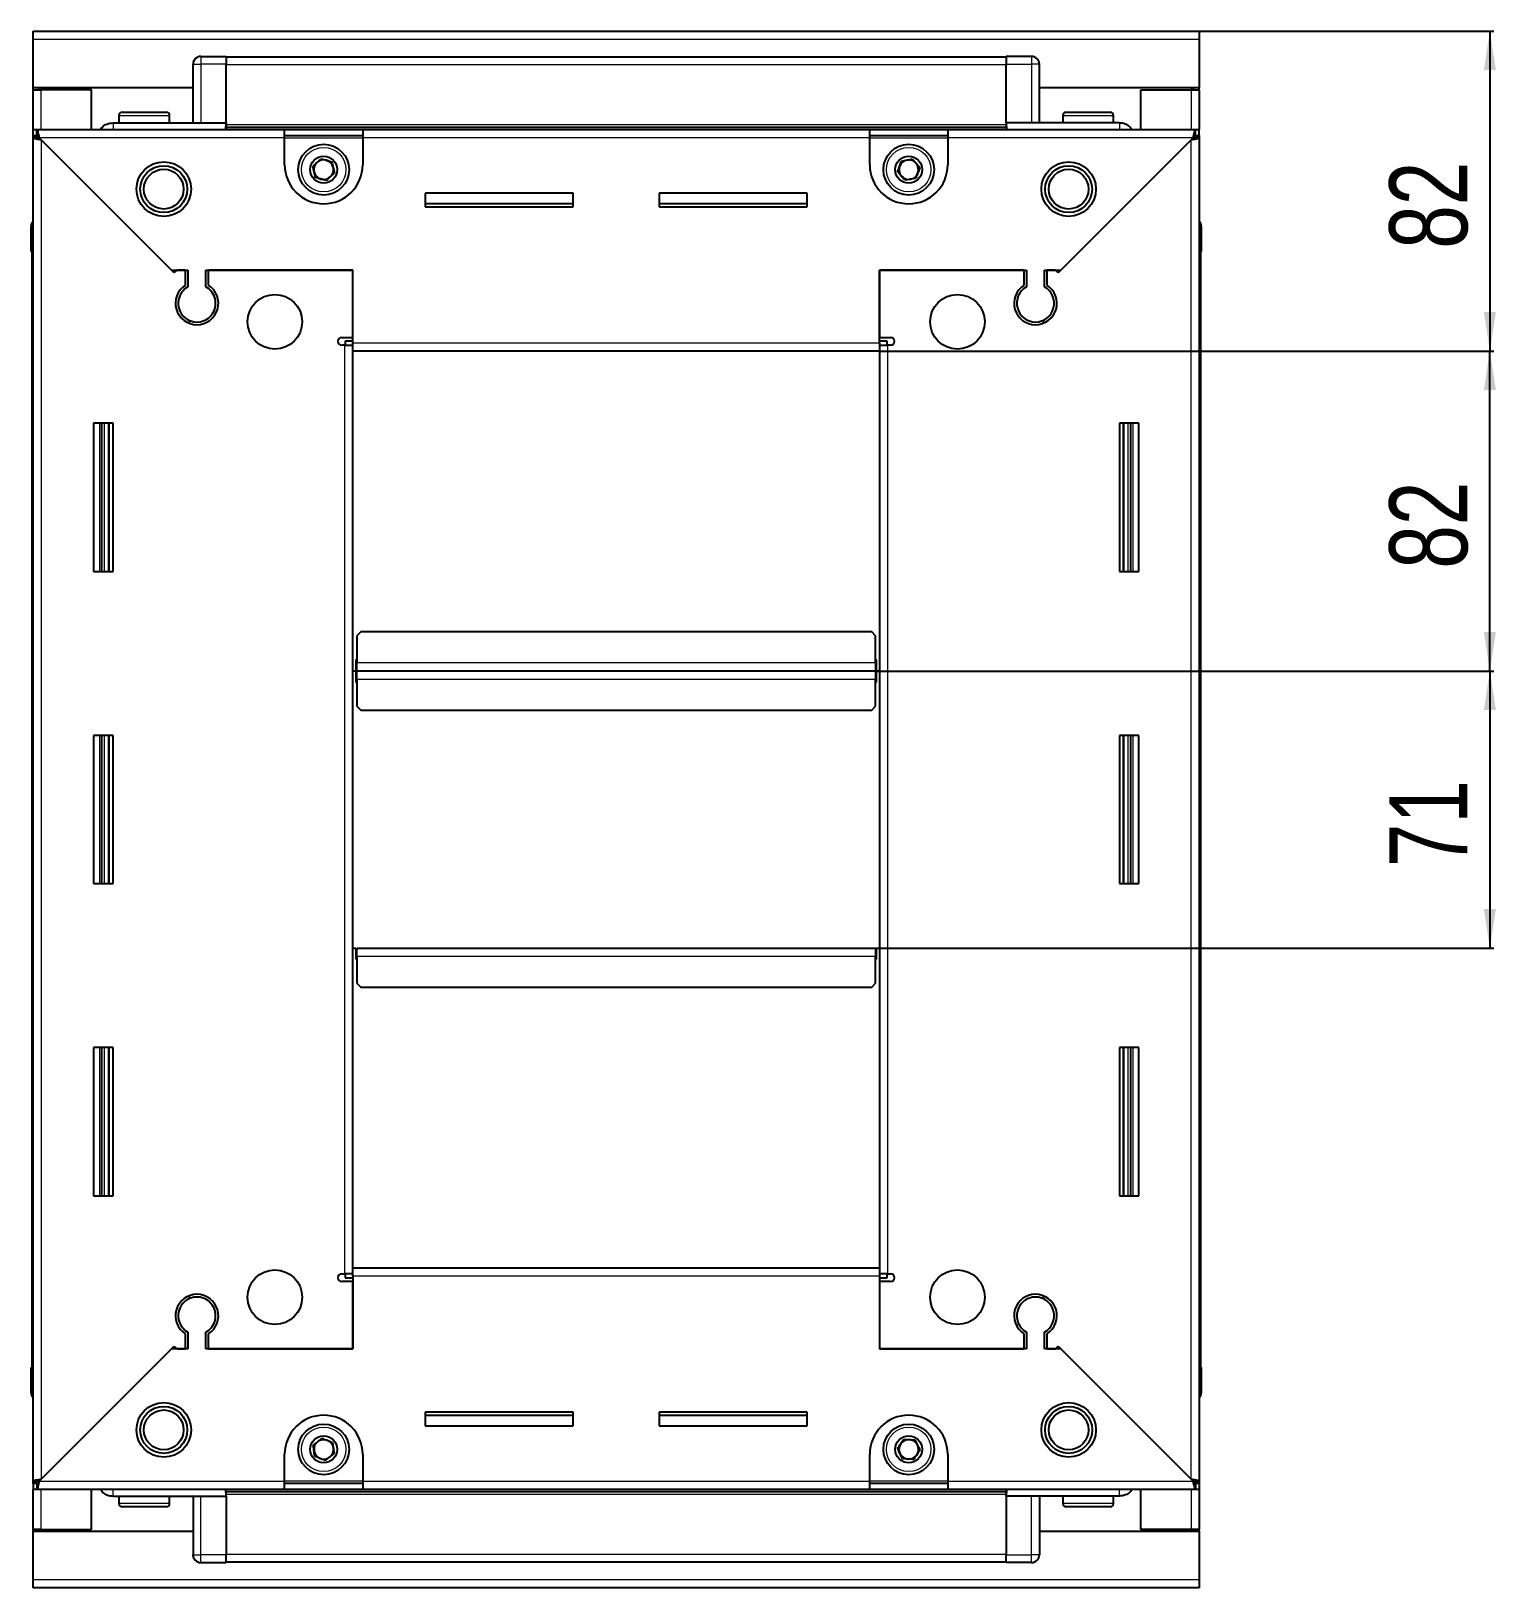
# Model space of a CAD drawing. Header units: millimetres. Extents: x 1004 to 3788, y -1320 to 1232.
# Drawn here: x 3412.8 to 3788.3, y 670.2 to 1069.2 of the extents above; entities that cross this region are included whole.
import ezdxf

# ---------------------------------------------------------------- set-up
doc = ezdxf.new("R2010")
doc.units = ezdxf.units.MM
doc.layers.add('FORMAT', color=7, linetype='Continuous')
doc.styles.add('SLDTEXTSTYLE0', font='TXT', dxfattribs={"width": 0.75})
doc.dimstyles.new('SLDDIMSTYLE0', dxfattribs={"dimtxt": 20, "dimasz": 10, "dimexe": 0, "dimexo": 0.0625, "dimgap": 5, "dimtad": 2, "dimdec": 1, "dimrnd": 1e-09, "dimzin": 12, "dimdsep": 46, "dimtxsty": 'SLDTEXTSTYLE0', "dimsah": 1, "dimcen": 0.09, "dimadec": 0, "dimazin": 3, "dimtfac": 1, "dimtofl": 0, "dimtmove": 0, "dimatfit": 3, "dimfxl": 0, "dimfrac": 2, "dimtolj": 1, "dimtzin": 12, "dimarcsym": 0})

# ---------------------------------------------------------------- blocks, each defined once
blk = doc.blocks.new('_D_5')
at = {"layer": 'FORMAT'}
for p, q in [((3712.29, 1069.18), (3787.78, 1069.18)), ((3786.78, 1069.18), (3786.78, 987.18)), ((3630.29, 987.18), (3787.78, 987.18))]:
    blk.add_line(p, q, dxfattribs=at)
for points in [[(3786.78, 1069.18), (3785.24, 1059.18), (3788.32, 1059.18)], [(3786.78, 987.18), (3788.32, 997.18), (3785.24, 997.18)]]:
    blk.add_solid(points, dxfattribs=at)
at = {"layer": 'FORMAT', "insert": (3761, 1013.41), "char_height": 20, "attachment_point": 1, "rotation": 90, "style": 'SLDTEXTSTYLE0'}
blk.add_mtext('82', dxfattribs=at)
blk = doc.blocks.new('_D_6')
at = {"layer": 'FORMAT'}
for p, q in [((3630.29, 987.18), (3787.78, 987.18)), ((3786.78, 905.18), (3786.78, 987.18)), ((3629.29, 905.18), (3787.78, 905.18))]:
    blk.add_line(p, q, dxfattribs=at)
for points in [[(3786.78, 987.18), (3785.24, 977.18), (3788.32, 977.18)], [(3786.78, 905.18), (3788.32, 915.18), (3785.24, 915.18)]]:
    blk.add_solid(points, dxfattribs=at)
at = {"layer": 'FORMAT', "insert": (3761, 931.41), "char_height": 20, "attachment_point": 1, "rotation": 90, "style": 'SLDTEXTSTYLE0'}
blk.add_mtext('82', dxfattribs=at)
blk = doc.blocks.new('_D_7')
at = {"layer": 'FORMAT'}
for p, q in [((3629.29, 905.18), (3787.78, 905.18)), ((3786.78, 905.18), (3786.78, 834.18)), ((3629.29, 834.18), (3787.78, 834.18))]:
    blk.add_line(p, q, dxfattribs=at)
for points in [[(3786.78, 905.18), (3785.24, 895.18), (3788.32, 895.18)], [(3786.78, 834.18), (3788.32, 844.18), (3785.24, 844.18)]]:
    blk.add_solid(points, dxfattribs=at)
at = {"layer": 'FORMAT', "insert": (3761, 854.91), "char_height": 20, "attachment_point": 1, "rotation": 90, "style": 'SLDTEXTSTYLE0'}
blk.add_mtext('71', dxfattribs=at)

msp = doc.modelspace()

# ---------------------------------------------------------------- linework, layer by layer
at = {"color": 7, "linetype": 'Continuous', "lineweight": 25}
for p, q in [((3413.28, 1069.18), (3712.28, 1069.18)), ((3413.28, 1067.08), (3413.28, 1069.18)), ((3413.28, 1054.68), (3413.28, 1067.08)), ((3712.28, 1069.18), (3712.28, 1067.08)), ((3712.28, 1067.08), (3712.28, 1054.68)), ((3454.95, 1062.18), (3454.95, 1062.18)), ((3456.28, 1062.68), (3462.78, 1062.68)), ((3456.28, 1062.68), (3462.78, 1062.68)), ((3462.78, 1062.68), (3462.78, 1062.68)), ((3462.78, 1062.68), (3462.78, 1062.68)), ((3462.78, 1062.68), (3462.78, 1060.68)), ((3662.78, 1062.53), (3462.78, 1062.53)), ((3662.78, 1062.68), (3662.78, 1062.68)), ((3669.28, 1062.68), (3662.78, 1062.68)), ((3669.28, 1062.68), (3662.78, 1062.68)), ((3662.78, 1062.68), (3662.78, 1060.68)), ((3454.28, 1045.68), (3454.28, 1060.68)), ((3462.78, 1045.68), (3462.78, 1060.68)), ((3662.78, 1045.68), (3662.78, 1060.68)), ((3671.28, 1060.68), (3671.28, 1060.68)), ((3671.28, 1045.68), (3671.28, 1060.68)), ((3454.28, 1054.68), (3413.28, 1054.68)), ((3413.28, 1054.18), (3413.28, 1054.68)), ((3413.28, 1043.93), (3413.28, 1054.18)), ((3413.28, 1054.18), (3415.38, 1054.18)), ((3414.78, 1054.18), (3414.78, 1054.68)), ((3428.28, 1054.18), (3415.38, 1054.18)), ((3428.28, 1043.93), (3428.28, 1054.18)), ((3712.28, 1054.68), (3671.28, 1054.68)), ((3697.28, 1054.18), (3710.18, 1054.18)), ((3697.28, 1043.93), (3697.28, 1054.18)), ((3710.18, 1054.18), (3712.28, 1054.18)), ((3710.78, 1054.18), (3710.78, 1054.68)), ((3712.28, 1054.18), (3712.28, 1054.68)), ((3712.28, 1054.18), (3712.28, 1043.93)), ((3433.78, 1045.68), (3462.78, 1045.68)), ((3435.28, 1047.58), (3435.28, 1045.68)), ((3436.08, 1048.38), (3447.48, 1048.38)), ((3448.28, 1045.68), (3448.28, 1047.58)), ((3462.7, 1043.93), (3462.78, 1045.65)), ((3462.78, 1045.68), (3462.78, 1045.18)), ((3662.78, 1045.68), (3662.78, 1045.18)), ((3691.78, 1045.68), (3662.78, 1045.68)), ((3662.78, 1045.65), (3662.85, 1043.93)), ((3677.28, 1047.58), (3677.28, 1045.68)), ((3678.08, 1048.38), (3689.48, 1048.38)), ((3690.28, 1045.68), (3690.28, 1047.58)), ((3413.28, 1042.43), (3413.28, 1043.93)), ((3413.28, 1043.93), (3414.28, 1043.93)), ((3413.28, 1041.93), (3413.28, 1042.43)), ((3413.28, 1042.43), (3414.28, 1042.43)), ((3413.28, 697.43), (3413.28, 1041.93)), ((3414.78, 1041.93), (3413.28, 1041.93)), ((3414.28, 1042.43), (3414.28, 1043.93)), ((3414.28, 1043.93), (3477.78, 1043.93)), ((3414.88, 1041.83), (3448.78, 1007.93)), ((3462.78, 1044.53), (3662.78, 1044.53)), ((3477.78, 1041.83), (3477.78, 1043.93)), ((3477.78, 1043.93), (3497.78, 1043.93)), ((3477.78, 1042.43), (3497.78, 1042.43)), ((3477.78, 1034.93), (3477.78, 1041.83)), ((3497.78, 1043.93), (3497.78, 1041.83)), ((3497.78, 1043.93), (3627.78, 1043.93)), ((3497.78, 1041.83), (3497.78, 1034.93)), ((3627.78, 1041.83), (3627.78, 1043.93)), ((3627.78, 1043.93), (3647.78, 1043.93)), ((3627.78, 1042.43), (3647.78, 1042.43)), ((3627.78, 1034.93), (3627.78, 1041.83)), ((3647.78, 1043.93), (3711.28, 1043.93)), ((3647.78, 1043.93), (3647.78, 1041.83)), ((3647.78, 1041.83), (3647.78, 1034.93)), ((3676.78, 1007.93), (3710.68, 1041.83)), ((3710.78, 1041.93), (3712.28, 1041.93)), ((3711.28, 1042.43), (3711.28, 1043.93)), ((3711.28, 1043.93), (3712.28, 1043.93)), ((3711.28, 1042.43), (3712.28, 1042.43)), ((3712.28, 1042.43), (3712.28, 1043.93)), ((3712.28, 1042.43), (3712.28, 1041.93)), ((3712.28, 1041.93), (3712.28, 697.43)), ((3449.48, 1007.23), (3415.38, 1041.33)), ((3710.18, 1041.33), (3676.08, 1007.23)), ((3551.78, 1027.68), (3513.78, 1027.68)), ((3513.78, 1027.68), (3513.78, 1024.18)), ((3551.78, 1024.18), (3551.78, 1027.68)), ((3611.78, 1027.68), (3573.78, 1027.68)), ((3573.78, 1027.68), (3573.78, 1024.18)), ((3611.78, 1024.18), (3611.78, 1027.68)), ((3551.78, 1024.93), (3513.78, 1024.93)), ((3513.78, 1024.18), (3551.78, 1024.18)), ((3611.78, 1024.93), (3573.78, 1024.93)), ((3573.78, 1024.18), (3611.78, 1024.18)), ((3412.78, 1019.18), (3412.78, 1012.68)), ((3412.78, 1012.68), (3412.78, 1019.18)), ((3712.28, 1020.51), (3712.28, 1020.51)), ((3712.78, 1019.18), (3712.78, 1012.68)), ((3712.78, 1012.68), (3712.78, 1019.18)), ((3412.78, 1012.68), (3412.78, 1012.68)), ((3413.28, 1012.68), (3412.78, 1012.68)), ((3412.93, 1012.68), (3412.93, 726.68)), ((3712.28, 1012.68), (3712.78, 1012.68)), ((3712.63, 726.68), (3712.63, 1012.68)), ((3712.78, 1012.68), (3712.78, 1012.68)), ((3712.78, 1012.68), (3712.78, 1012.68)), ((3448.78, 1007.93), (3452.98, 1007.93)), ((3450.18, 1007.93), (3449.48, 1007.23)), ((3452.28, 1007.93), (3450.18, 1007.93)), ((3452.28, 1007.93), (3452.28, 1004.04)), ((3452.98, 1007.93), (3452.98, 1003.65)), ((3457.58, 1007.93), (3495.28, 1007.93)), ((3457.58, 1003.65), (3457.58, 1007.93)), ((3458.28, 1004.04), (3458.28, 1007.93)), ((3495.28, 1007.93), (3458.28, 1007.93)), ((3495.28, 990.68), (3495.28, 1007.93)), ((3495.28, 989.28), (3495.28, 1007.93)), ((3630.28, 1007.93), (3630.28, 990.68)), ((3667.28, 1007.93), (3630.28, 1007.93)), ((3630.28, 1007.93), (3667.98, 1007.93)), ((3630.28, 989.28), (3630.28, 1007.93)), ((3667.28, 1007.93), (3667.28, 1004.04)), ((3667.98, 1007.93), (3667.98, 1003.65)), ((3672.58, 1007.93), (3676.78, 1007.93)), ((3672.58, 1003.65), (3672.58, 1007.93)), ((3675.38, 1007.93), (3673.28, 1007.93)), ((3673.28, 1004.04), (3673.28, 1007.93)), ((3676.08, 1007.23), (3675.38, 1007.93)), ((3453.28, 995.07), (3453.28, 994.31)), ((3672.28, 995.07), (3672.28, 994.31)), ((3492.43, 990.68), (3495.28, 990.68)), ((3495.28, 989.68), (3493.28, 989.68)), ((3493.28, 989.68), (3493.28, 988.68)), ((3630.28, 990.68), (3633.13, 990.68)), ((3632.28, 989.68), (3630.28, 989.68)), ((3632.28, 988.68), (3632.28, 989.68)), ((3493.18, 988.68), (3492.43, 988.68)), ((3493.18, 988.68), (3495.28, 988.68)), ((3495.28, 987.18), (3495.28, 989.28)), ((3495.28, 752.18), (3495.28, 987.18)), ((3630.28, 987.18), (3495.28, 987.18)), ((3630.28, 989.28), (3630.28, 987.18)), ((3630.28, 988.68), (3632.38, 988.68)), ((3630.28, 987.18), (3630.28, 752.18)), ((3633.13, 988.68), (3632.38, 988.68)), ((3433.78, 968.68), (3428.78, 968.68)), ((3428.78, 968.68), (3428.78, 930.68)), ((3430.93, 930.68), (3430.93, 968.68)), ((3432.72, 930.68), (3432.72, 968.68)), ((3432.75, 930.68), (3432.75, 968.68)), ((3433.78, 930.68), (3433.78, 968.68)), ((3691.78, 968.68), (3691.78, 930.68)), ((3696.78, 968.68), (3691.78, 968.68)), ((3692.8, 968.68), (3692.8, 930.68)), ((3692.83, 968.68), (3692.83, 930.68)), ((3694.63, 968.68), (3694.63, 930.68)), ((3696.78, 930.68), (3696.78, 968.68)), ((3428.78, 930.68), (3433.78, 930.68)), ((3691.78, 930.68), (3696.78, 930.68)), ((3497.28, 915.18), (3496.28, 914.18)), ((3496.28, 914.18), (3496.28, 907.28)), ((3628.28, 915.18), (3497.28, 915.18)), ((3629.28, 914.18), (3628.28, 915.18)), ((3629.28, 907.28), (3629.28, 914.18)), ((3496.28, 908.03), (3496.03, 908.03)), ((3496.03, 908.03), (3496.03, 905.18)), ((3496.28, 905.18), (3496.28, 907.28)), ((3629.53, 908.03), (3629.28, 908.03)), ((3629.28, 907.28), (3629.28, 905.18)), ((3629.53, 905.18), (3629.53, 908.03)), ((3496.03, 905.18), (3495.28, 905.18)), ((3496.03, 905.18), (3496.03, 902.33)), ((3496.03, 902.33), (3496.28, 902.33)), ((3629.28, 905.18), (3496.28, 905.18)), ((3496.28, 903.08), (3496.28, 905.18)), ((3496.28, 903.08), (3496.28, 896.18)), ((3629.28, 905.18), (3629.28, 903.08)), ((3629.28, 896.18), (3629.28, 903.08)), ((3629.28, 902.33), (3629.53, 902.33)), ((3630.28, 905.18), (3629.53, 905.18)), ((3629.53, 902.33), (3629.53, 905.18)), ((3496.28, 896.18), (3497.28, 895.18)), ((3497.28, 895.18), (3628.28, 895.18)), ((3628.28, 895.18), (3629.28, 896.18)), ((3433.78, 888.68), (3428.78, 888.68)), ((3428.78, 888.68), (3428.78, 850.68)), ((3430.93, 850.68), (3430.93, 888.68)), ((3432.72, 850.68), (3432.72, 888.68)), ((3432.75, 850.68), (3432.75, 888.68)), ((3433.78, 850.68), (3433.78, 888.68)), ((3691.78, 888.68), (3691.78, 850.68)), ((3696.78, 888.68), (3691.78, 888.68)), ((3692.8, 888.68), (3692.8, 850.68)), ((3692.83, 888.68), (3692.83, 850.68)), ((3694.63, 888.68), (3694.63, 850.68)), ((3696.78, 850.68), (3696.78, 888.68)), ((3428.78, 850.68), (3433.78, 850.68)), ((3691.78, 850.68), (3696.78, 850.68)), ((3495.28, 834.18), (3496.03, 834.18)), ((3496.03, 834.18), (3496.03, 831.33)), ((3496.28, 834.18), (3629.28, 834.18)), ((3496.28, 832.08), (3496.28, 834.18)), ((3629.28, 834.18), (3629.28, 832.08)), ((3629.53, 831.33), (3629.53, 834.18)), ((3629.53, 834.18), (3630.28, 834.18)), ((3496.03, 831.33), (3496.28, 831.33)), ((3496.28, 832.08), (3496.28, 825.18)), ((3629.28, 825.18), (3629.28, 832.08)), ((3629.28, 831.33), (3629.53, 831.33)), ((3496.28, 825.18), (3497.28, 824.18)), ((3497.28, 824.18), (3628.28, 824.18)), ((3628.28, 824.18), (3629.28, 825.18)), ((3433.78, 808.68), (3428.78, 808.68)), ((3428.78, 808.68), (3428.78, 770.68)), ((3430.93, 770.68), (3430.93, 808.68)), ((3432.72, 770.68), (3432.72, 808.68)), ((3432.75, 770.68), (3432.75, 808.68)), ((3433.78, 770.68), (3433.78, 808.68)), ((3691.78, 808.68), (3691.78, 770.68)), ((3696.78, 808.68), (3691.78, 808.68)), ((3692.8, 808.68), (3692.8, 770.68)), ((3692.83, 808.68), (3692.83, 770.68)), ((3694.63, 808.68), (3694.63, 770.68)), ((3696.78, 770.68), (3696.78, 808.68)), ((3428.78, 770.68), (3433.78, 770.68)), ((3691.78, 770.68), (3696.78, 770.68)), ((3492.43, 750.68), (3493.18, 750.68)), ((3495.28, 750.68), (3493.18, 750.68)), ((3493.28, 750.68), (3493.28, 749.68)), ((3495.28, 752.18), (3630.28, 752.18)), ((3495.28, 750.08), (3495.28, 752.18)), ((3630.28, 752.18), (3630.28, 750.08)), ((3632.38, 750.68), (3630.28, 750.68)), ((3632.28, 749.68), (3632.28, 750.68)), ((3632.38, 750.68), (3633.13, 750.68)), ((3495.28, 748.68), (3492.43, 748.68)), ((3493.28, 749.68), (3495.28, 749.68)), ((3495.28, 750.08), (3495.28, 731.43)), ((3495.28, 731.43), (3495.28, 748.68)), ((3630.28, 750.08), (3630.28, 731.43)), ((3630.28, 749.68), (3632.28, 749.68)), ((3630.28, 748.68), (3630.28, 731.43)), ((3633.13, 748.68), (3630.28, 748.68)), ((3453.28, 745.06), (3453.28, 744.3)), ((3672.28, 745.06), (3672.28, 744.3)), ((3452.28, 735.32), (3452.28, 731.43)), ((3452.98, 735.72), (3452.98, 731.43)), ((3457.58, 731.43), (3457.58, 735.72)), ((3458.28, 731.43), (3458.28, 735.32)), ((3667.28, 735.32), (3667.28, 731.43)), ((3667.98, 735.72), (3667.98, 731.43)), ((3672.58, 731.43), (3672.58, 735.72)), ((3673.28, 731.43), (3673.28, 735.32)), ((3448.78, 731.43), (3414.88, 697.53)), ((3415.38, 698.03), (3449.48, 732.13)), ((3452.98, 731.43), (3448.78, 731.43)), ((3449.48, 732.13), (3450.18, 731.43)), ((3450.18, 731.43), (3452.28, 731.43)), ((3495.28, 731.43), (3457.58, 731.43)), ((3458.28, 731.43), (3495.28, 731.43)), ((3630.28, 731.43), (3667.28, 731.43)), ((3667.98, 731.43), (3630.28, 731.43)), ((3676.78, 731.43), (3672.58, 731.43)), ((3673.28, 731.43), (3675.38, 731.43)), ((3675.38, 731.43), (3676.08, 732.13)), ((3676.08, 732.13), (3710.18, 698.03)), ((3710.68, 697.53), (3676.78, 731.43)), ((3412.78, 720.18), (3412.78, 726.68)), ((3412.78, 726.68), (3412.78, 726.68)), ((3412.78, 726.68), (3412.78, 726.68)), ((3412.78, 726.68), (3412.78, 720.18)), ((3413.28, 726.68), (3412.78, 726.68)), ((3712.28, 726.68), (3712.78, 726.68)), ((3712.78, 726.68), (3712.78, 726.68)), ((3712.78, 720.18), (3712.78, 726.68)), ((3712.78, 726.68), (3712.78, 720.18)), ((3413.28, 718.86), (3413.28, 718.86)), ((3551.78, 715.18), (3513.78, 715.18)), ((3513.78, 715.18), (3513.78, 711.68)), ((3513.78, 714.43), (3551.78, 714.43)), ((3551.78, 711.68), (3551.78, 715.18)), ((3611.78, 715.18), (3573.78, 715.18)), ((3573.78, 715.18), (3573.78, 711.68)), ((3573.78, 714.43), (3611.78, 714.43)), ((3611.78, 711.68), (3611.78, 715.18)), ((3513.78, 711.68), (3551.78, 711.68)), ((3573.78, 711.68), (3611.78, 711.68)), ((3477.78, 697.53), (3477.78, 704.43)), ((3497.78, 704.43), (3497.78, 697.53)), ((3627.78, 697.53), (3627.78, 704.43)), ((3647.78, 704.43), (3647.78, 697.53)), ((3413.28, 696.93), (3413.28, 697.43)), ((3414.78, 697.43), (3413.28, 697.43)), ((3413.28, 696.93), (3413.28, 695.43)), ((3414.28, 696.93), (3413.28, 696.93)), ((3413.28, 685.18), (3413.28, 695.43)), ((3414.28, 695.43), (3413.28, 695.43)), ((3414.28, 696.93), (3414.28, 695.43)), ((3477.78, 695.43), (3414.28, 695.43)), ((3428.28, 685.18), (3428.28, 695.43)), ((3462.78, 693.72), (3462.7, 695.43)), ((3662.78, 694.83), (3462.78, 694.83)), ((3477.78, 695.43), (3477.78, 697.53)), ((3497.78, 696.93), (3477.78, 696.93)), ((3497.78, 695.43), (3477.78, 695.43)), ((3497.78, 697.53), (3497.78, 695.43)), ((3627.78, 695.43), (3497.78, 695.43)), ((3627.78, 695.43), (3627.78, 697.53)), ((3647.78, 696.93), (3627.78, 696.93)), ((3647.78, 695.43), (3627.78, 695.43)), ((3647.78, 697.53), (3647.78, 695.43)), ((3711.28, 695.43), (3647.78, 695.43)), ((3662.85, 695.43), (3662.78, 693.72)), ((3697.28, 685.18), (3697.28, 695.43)), ((3710.78, 697.43), (3712.28, 697.43)), ((3711.28, 696.93), (3711.28, 695.43)), ((3712.28, 696.93), (3711.28, 696.93)), ((3712.28, 695.43), (3711.28, 695.43)), ((3712.28, 697.43), (3712.28, 696.93)), ((3712.28, 696.93), (3712.28, 695.43)), ((3712.28, 695.43), (3712.28, 685.18)), ((3433.78, 693.68), (3462.78, 693.68)), ((3435.28, 693.68), (3435.28, 691.78)), ((3439.85, 690.98), (3436.08, 690.98)), ((3447.48, 690.98), (3439.85, 690.98)), ((3448.28, 691.78), (3448.28, 693.68)), ((3454.28, 693.68), (3454.28, 678.68)), ((3462.78, 693.68), (3462.78, 694.18)), ((3462.78, 693.68), (3462.78, 678.68)), ((3662.78, 693.68), (3662.78, 694.18)), ((3691.78, 693.68), (3662.78, 693.68)), ((3662.78, 693.68), (3662.78, 678.68)), ((3671.28, 693.68), (3671.28, 678.68)), ((3677.28, 693.68), (3677.28, 691.78)), ((3685.07, 690.98), (3678.08, 690.98)), ((3689.48, 690.98), (3685.07, 690.98)), ((3690.28, 691.78), (3690.28, 693.68)), ((3415.38, 685.18), (3413.28, 685.18)), ((3413.28, 684.68), (3413.28, 685.18)), ((3413.28, 684.68), (3454.28, 684.68)), ((3413.28, 672.28), (3413.28, 684.68)), ((3414.78, 684.68), (3414.78, 685.18)), ((3415.38, 685.18), (3428.28, 685.18)), ((3671.28, 684.68), (3712.28, 684.68)), ((3710.18, 685.18), (3697.28, 685.18)), ((3712.28, 685.18), (3710.18, 685.18)), ((3710.78, 684.68), (3710.78, 685.18)), ((3712.28, 684.68), (3712.28, 685.18)), ((3712.28, 684.68), (3712.28, 672.28)), ((3454.28, 678.68), (3454.28, 678.68)), ((3462.78, 676.68), (3462.78, 678.68)), ((3662.78, 676.68), (3662.78, 678.68)), ((3456.28, 676.68), (3462.78, 676.68)), ((3456.28, 676.68), (3462.78, 676.68)), ((3462.78, 676.83), (3662.78, 676.83)), ((3462.78, 676.68), (3462.78, 676.68)), ((3662.78, 676.68), (3662.78, 676.68)), ((3669.28, 676.68), (3662.78, 676.68)), ((3662.78, 676.68), (3662.78, 676.68)), ((3669.28, 676.68), (3662.78, 676.68)), ((3670.6, 677.18), (3670.6, 677.18)), ((3413.28, 670.18), (3413.28, 672.28)), ((3712.28, 672.28), (3712.28, 670.18)), ((3712.28, 670.18), (3413.28, 670.18))]:
    msp.add_line(p, q, dxfattribs=at)
at = {"color": 8, "linetype": 'Continuous', "lineweight": 18}
for p, q in [((3712.28, 1067.08), (3413.28, 1067.08)), ((3456.28, 1062.68), (3456.28, 1060.68)), ((3669.28, 1062.68), (3669.28, 1060.68)), ((3454.28, 1060.68), (3456.28, 1060.68)), ((3456.28, 1060.68), (3456.28, 1045.68)), ((3462.78, 1060.68), (3456.28, 1060.68)), ((3662.78, 1060.53), (3462.78, 1060.53)), ((3662.78, 1060.68), (3669.28, 1060.68)), ((3671.28, 1060.68), (3669.28, 1060.68)), ((3669.28, 1060.68), (3669.28, 1045.68)), ((3415.38, 1054.18), (3415.38, 1054.68)), ((3415.38, 1043.93), (3415.38, 1054.18)), ((3710.18, 1054.68), (3710.18, 1054.18)), ((3710.18, 1054.18), (3710.18, 1043.93)), ((3435.28, 1047.58), (3448.28, 1047.58)), ((3677.28, 1047.58), (3690.28, 1047.58)), ((3477.78, 1041.83), (3414.88, 1041.83)), ((3662.78, 1045.18), (3462.78, 1045.18)), ((3662.78, 1043.95), (3462.78, 1043.95)), ((3477.78, 1041.83), (3497.78, 1041.83)), ((3627.78, 1041.83), (3497.78, 1041.83)), ((3627.78, 1041.83), (3647.78, 1041.83)), ((3710.68, 1041.83), (3647.78, 1041.83)), ((3415.38, 1041.33), (3415.38, 698.03)), ((3710.18, 698.03), (3710.18, 1041.33)), ((3413.28, 1019.18), (3412.78, 1019.18)), ((3712.28, 1019.18), (3712.78, 1019.18)), ((3493.18, 750.68), (3493.18, 988.68)), ((3495.28, 989.28), (3630.28, 989.28)), ((3632.38, 988.68), (3632.38, 750.68)), ((3430.28, 968.68), (3430.28, 930.68)), ((3431.51, 968.68), (3431.51, 930.68)), ((3694.04, 930.68), (3694.04, 968.68)), ((3695.28, 930.68), (3695.28, 968.68)), ((3629.28, 907.28), (3496.28, 907.28)), ((3496.28, 903.08), (3629.28, 903.08)), ((3430.28, 888.68), (3430.28, 850.68)), ((3431.51, 888.68), (3431.51, 850.68)), ((3694.04, 850.68), (3694.04, 888.68)), ((3695.28, 850.68), (3695.28, 888.68)), ((3496.28, 832.08), (3629.28, 832.08)), ((3430.28, 808.68), (3430.28, 770.68)), ((3431.51, 808.68), (3431.51, 770.68)), ((3694.04, 770.68), (3694.04, 808.68)), ((3695.28, 770.68), (3695.28, 808.68)), ((3630.28, 750.08), (3495.28, 750.08)), ((3413.28, 720.18), (3412.78, 720.18)), ((3712.28, 720.18), (3712.78, 720.18)), ((3414.88, 697.53), (3477.78, 697.53)), ((3415.38, 685.18), (3415.38, 695.43)), ((3462.78, 695.42), (3662.78, 695.42)), ((3497.78, 697.53), (3477.78, 697.53)), ((3497.78, 697.53), (3627.78, 697.53)), ((3647.78, 697.53), (3627.78, 697.53)), ((3647.78, 697.53), (3710.68, 697.53)), ((3710.18, 695.43), (3710.18, 685.18)), ((3439.58, 691.78), (3435.28, 691.78)), ((3448.28, 691.78), (3439.58, 691.78)), ((3456.28, 678.68), (3456.28, 693.68)), ((3462.78, 694.18), (3662.78, 694.18)), ((3669.28, 678.68), (3669.28, 693.68)), ((3685.25, 691.78), (3677.28, 691.78)), ((3690.28, 691.78), (3685.25, 691.78)), ((3415.38, 684.68), (3415.38, 685.18)), ((3710.18, 685.18), (3710.18, 684.68)), ((3454.28, 678.68), (3456.28, 678.68)), ((3456.28, 676.68), (3456.28, 678.68)), ((3462.78, 678.68), (3456.28, 678.68)), ((3462.78, 678.83), (3662.78, 678.83)), ((3662.78, 678.68), (3669.28, 678.68)), ((3671.28, 678.68), (3669.28, 678.68)), ((3669.28, 676.68), (3669.28, 678.68)), ((3712.28, 672.28), (3413.28, 672.28))]:
    msp.add_line(p, q, dxfattribs=at)
at = {"color": 7, "linetype": 'Continuous', "lineweight": 25, "flags": 128}
msp.add_lwpolyline([(3454.42, 677.93), (3454.31, 678.29), (3454.28, 678.68)], dxfattribs=at)
at = {"color": 7, "linetype": 'Continuous', "lineweight": 25}
for centre, radius in [((3487.78, 1033.68), 6.5), ((3637.78, 1033.68), 6.5), ((3446.78, 1028.68), 7), ((3446.78, 1028.68), 6.02), ((3446.78, 1028.68), 5.1), ((3487.78, 1033.68), 3.46), ((3637.78, 1033.68), 3.46), ((3678.78, 1028.68), 7), ((3678.78, 1028.68), 6.02), ((3678.78, 1028.68), 5.1), ((3475.28, 994.68), 7), ((3650.28, 994.68), 7), ((3475.28, 744.68), 7), ((3650.28, 744.68), 7), ((3446.78, 710.68), 7), ((3446.78, 710.68), 6.03), ((3446.78, 710.68), 5.1), ((3678.78, 710.68), 7), ((3678.78, 710.68), 6.03), ((3678.78, 710.68), 5.1), ((3487.78, 705.68), 6.5), ((3637.78, 705.68), 6.5), ((3487.78, 705.68), 3.46), ((3637.78, 705.68), 3.46)]:
    msp.add_circle(centre, radius, dxfattribs=at)
at = {"color": 8, "linetype": 'Continuous', "lineweight": 18}
for centre in [(3487.78, 1033.68), (3637.78, 1033.68), (3487.78, 705.68), (3637.78, 705.68)]:
    msp.add_circle(centre, 5.7, dxfattribs=at)
at = {"color": 7, "linetype": 'Continuous', "lineweight": 25}
for centre, radius, start, end in [((3456.28, 1060.68), 2, 90, 180), ((3456.28, 1060.68), 2, 131.4096, 180), ((3456.28, 1060.68), 2, 123.942, 131.4096), ((3456.28, 1060.68), 2, 90, 108.58), ((3669.28, 1060.68), 2, 0, 90), ((3669.28, 1060.68), 2, 0, 90), ((3436.08, 1047.58), 0.8, 90, 180), ((3447.48, 1047.58), 0.8, 0, 90), ((3454.08, 1045.88), 0.2, 270, 0), ((3671.48, 1045.88), 0.2, 180, 270), ((3678.08, 1047.58), 0.8, 90, 180), ((3689.48, 1047.58), 0.8, 0, 90), ((3487.78, 1034.93), 10, 180, 270), ((3487.78, 1033.68), 2.5, 134.0156, 194.0156), ((3487.78, 1033.68), 2.5, 74.0156, 134.0156), ((3487.78, 1034.93), 10, 270, 0), ((3487.78, 1033.68), 2.5, 14.0156, 74.0156), ((3487.78, 1033.68), 2.5, 314.0156, 14.0156), ((3637.78, 1034.93), 10, 180, 270), ((3637.78, 1033.68), 2.5, 160.1116, 220.1116), ((3637.78, 1033.68), 2.5, 100.1116, 160.1116), ((3637.78, 1033.68), 2.5, 40.1116, 100.1116), ((3637.78, 1034.93), 10, 270, 0), ((3637.78, 1033.68), 2.5, 340.1116, 40.1116), ((3487.78, 1033.68), 2.5, 194.0156, 254.0156), ((3487.78, 1033.68), 2.5, 254.0156, 314.0156), ((3637.78, 1033.68), 2.5, 220.1116, 280.1116), ((3637.78, 1033.68), 2.5, 280.1116, 340.1116), ((3414.78, 1019.18), 2, 138.5904, 180), ((3710.78, 1019.18), 2, 0, 41.3942), ((3455.28, 999.43), 5.5, 123.0557, 56.9443), ((3455.28, 999.43), 4.8, 118.631, 61.369), ((3670.28, 999.43), 5.5, 123.0557, 56.9443), ((3670.28, 999.43), 4.8, 118.631, 61.369), ((3492.43, 989.68), 1, 90, 270), ((3633.13, 989.68), 1, 270, 90), ((3492.43, 749.68), 1, 90, 270), ((3633.13, 749.68), 1, 270, 90), ((3455.28, 739.93), 5.5, 303.0557, 236.9443), ((3455.28, 739.93), 4.8, 298.631, 241.369), ((3670.28, 739.93), 5.5, 303.0557, 236.9443), ((3670.28, 739.93), 4.8, 298.631, 241.369), ((3414.78, 720.18), 2, 180, 199.5667), ((3414.78, 720.18), 2, 180, 221.3942), ((3414.78, 720.18), 2, 213.7845, 221.4096), ((3710.78, 720.18), 2, 318.5904, 0), ((3487.78, 704.43), 10, 90, 180), ((3487.78, 704.43), 10, 0, 90), ((3637.78, 704.43), 10, 90, 180), ((3637.78, 704.43), 10, 0, 90), ((3487.78, 705.68), 2.5, 127.474, 187.474), ((3487.78, 705.68), 2.5, 67.474, 127.474), ((3487.78, 705.68), 2.5, 7.474, 67.474), ((3637.78, 705.68), 2.5, 147.0424, 207.0424), ((3637.78, 705.68), 2.5, 87.0424, 147.0424), ((3637.78, 705.68), 2.5, 27.0424, 87.0424), ((3637.78, 705.68), 2.5, 327.0424, 27.0424), ((3487.78, 705.68), 2.5, 187.474, 247.474), ((3487.78, 705.68), 2.5, 247.474, 307.474), ((3487.78, 705.68), 2.5, 307.474, 7.474), ((3637.78, 705.68), 2.5, 207.0424, 267.0424), ((3637.78, 705.68), 2.5, 267.0424, 327.0424), ((3436.08, 691.78), 0.8, 180, 270), ((3447.48, 691.78), 0.8, 270, 360), ((3454.08, 693.48), 0.2, 0, 90), ((3671.48, 693.48), 0.2, 90, 180), ((3678.08, 691.78), 0.8, 180, 270), ((3689.48, 691.78), 0.8, 270, 360), ((3456.28, 678.68), 2, 180, 270), ((3669.28, 678.68), 2, 270, 0)]:
    msp.add_arc(centre, radius, start, end, dxfattribs=at)
for points, knots in [([(3430.56, 1043.93), (3430.68, 1044.13), (3431.07, 1044.78), (3432.22, 1045.49), (3433.26, 1045.62), (3433.78, 1045.68)], [0, 0, 0, 0, 0.18225, 0.591125, 1, 1, 1, 1]), ([(3462.78, 1045.68), (3462.78, 1045.65), (3462.78, 1045.57), (3462.78, 1044.95), (3462.78, 1044.39), (3462.78, 1044.02), (3462.78, 1044.01)], [0, 0, 0, 0, 0.330266, 0.660532, 0.990799, 1, 1, 1, 1]), ([(3662.78, 1045.68), (3662.78, 1045.65), (3662.78, 1045.57), (3662.78, 1044.95), (3662.78, 1044.39), (3662.78, 1044.02), (3662.78, 1044.01)], [0, 0, 0, 0, 0.3302662, 0.6605324, 0.9907986, 1, 1, 1, 1]), ([(3694.99, 1043.93), (3694.87, 1044.13), (3694.48, 1044.78), (3693.33, 1045.49), (3692.29, 1045.62), (3691.78, 1045.68)], [0, 0, 0, 0, 0.18225, 0.591125, 1, 1, 1, 1]), ([(3413.28, 1041.93), (3413.3, 1041.89), (3413.36, 1041.8), (3413.75, 1041.66), (3414.31, 1041.53), (3414.89, 1041.42), (3415.25, 1041.36), (3415.38, 1041.33)], [0, 0, 0, 0, 0.2302553, 0.4485219, 0.6667858, 0.8850496, 1, 1, 1, 1]), ([(3414.88, 1041.83), (3414.83, 1042.09), (3414.74, 1042.58), (3414.61, 1043.22), (3414.48, 1043.69), (3414.37, 1043.91), (3414.3, 1043.93), (3414.28, 1043.93)], [0, 0, 0, 0, 0.230255, 0.448522, 0.666786, 0.88505, 1, 1, 1, 1]), ([(3710.18, 1041.33), (3710.43, 1041.38), (3710.92, 1041.47), (3711.56, 1041.6), (3712.03, 1041.73), (3712.25, 1041.84), (3712.27, 1041.91), (3712.28, 1041.93)], [0, 0, 0, 0, 0.230255, 0.448522, 0.666786, 0.88505, 1, 1, 1, 1]), ([(3711.28, 1043.93), (3711.23, 1043.91), (3711.14, 1043.85), (3711.01, 1043.46), (3710.88, 1042.9), (3710.77, 1042.32), (3710.7, 1041.96), (3710.68, 1041.83)], [0, 0, 0, 0, 0.230255, 0.448522, 0.666786, 0.88505, 1, 1, 1, 1]), ([(3485, 1034.48), (3485.37, 1034.84), (3486.07, 1035.51), (3486.76, 1036.17), (3487.08, 1036.48)], [0, 0, 0, 0, 0.534686, 1, 1, 1, 1]), ([(3485.7, 1031.68), (3485.62, 1032.01), (3485.42, 1032.81), (3485.18, 1033.78), (3485.03, 1034.36), (3485, 1034.48)], [0, 0, 0, 0, 0.3629006, 0.8668753, 1, 1, 1, 1]), ([(3487.08, 1036.48), (3487.57, 1036.34), (3488.5, 1036.08), (3489.42, 1035.81), (3489.85, 1035.69)], [0, 0, 0, 0, 0.534686, 1, 1, 1, 1]), ([(3489.85, 1035.69), (3489.88, 1035.57), (3490.03, 1034.99), (3490.27, 1034.02), (3490.47, 1033.22), (3490.55, 1032.89)], [0, 0, 0, 0, 0.133125, 0.637099, 1, 1, 1, 1]), ([(3634.93, 1033.18), (3634.98, 1033.29), (3635.18, 1033.86), (3635.52, 1034.79), (3635.8, 1035.57), (3635.92, 1035.89)], [0, 0, 0, 0, 0.133125, 0.637099, 1, 1, 1, 1]), ([(3635.92, 1035.89), (3636.42, 1035.98), (3637.37, 1036.15), (3638.32, 1036.32), (3638.76, 1036.4)], [0, 0, 0, 0, 0.534686, 1, 1, 1, 1]), ([(3638.76, 1036.4), (3639.09, 1036), (3639.71, 1035.27), (3640.33, 1034.53), (3640.62, 1034.19)], [0, 0, 0, 0, 0.534686, 1, 1, 1, 1]), ([(3640.62, 1034.19), (3640.5, 1033.87), (3640.22, 1033.09), (3639.88, 1032.16), (3639.68, 1031.59), (3639.64, 1031.48)], [0, 0, 0, 0, 0.362901, 0.866875, 1, 1, 1, 1]), ([(3488.48, 1030.88), (3487.98, 1031.02), (3487.05, 1031.29), (3486.13, 1031.55), (3485.7, 1031.68)], [0, 0, 0, 0, 0.534686, 1, 1, 1, 1]), ([(3490.55, 1032.89), (3490.18, 1032.53), (3489.49, 1031.86), (3488.8, 1031.19), (3488.48, 1030.88)], [0, 0, 0, 0, 0.534686, 1, 1, 1, 1]), ([(3636.79, 1030.97), (3636.46, 1031.36), (3635.84, 1032.1), (3635.22, 1032.83), (3634.93, 1033.18)], [0, 0, 0, 0, 0.534686, 1, 1, 1, 1]), ([(3639.64, 1031.48), (3639.13, 1031.38), (3638.18, 1031.22), (3637.23, 1031.05), (3636.79, 1030.97)], [0, 0, 0, 0, 0.534686, 1, 1, 1, 1]), ([(3485.11, 706.79), (3485.21, 706.86), (3485.68, 707.23), (3486.47, 707.83), (3487.13, 708.34), (3487.4, 708.55)], [0, 0, 0, 0, 0.133125, 0.637099, 1, 1, 1, 1]), ([(3485.49, 703.93), (3485.42, 704.44), (3485.29, 705.39), (3485.17, 706.35), (3485.11, 706.79)], [0, 0, 0, 0, 0.534686, 1, 1, 1, 1]), ([(3487.4, 708.55), (3487.88, 708.35), (3488.77, 707.98), (3489.65, 707.61), (3490.07, 707.44)], [0, 0, 0, 0, 0.534686, 1, 1, 1, 1]), ([(3490.07, 707.44), (3490.13, 706.93), (3490.26, 705.97), (3490.38, 705.02), (3490.44, 704.58)], [0, 0, 0, 0, 0.534686, 1, 1, 1, 1]), ([(3634.89, 705.83), (3635.17, 706.26), (3635.7, 707.07), (3636.22, 707.88), (3636.46, 708.25)], [0, 0, 0, 0, 0.534686, 1, 1, 1, 1]), ([(3636.46, 708.25), (3636.59, 708.25), (3637.19, 708.22), (3638.18, 708.17), (3639, 708.12), (3639.35, 708.11)], [0, 0, 0, 0, 0.133125, 0.637099, 1, 1, 1, 1]), ([(3639.35, 708.11), (3639.58, 707.65), (3640.02, 706.79), (3640.46, 705.93), (3640.66, 705.53)], [0, 0, 0, 0, 0.534686, 1, 1, 1, 1]), ([(3488.15, 702.82), (3487.68, 703.02), (3486.78, 703.39), (3485.9, 703.76), (3485.49, 703.93)], [0, 0, 0, 0, 0.5346859, 1, 1, 1, 1]), ([(3490.44, 704.58), (3490.17, 704.37), (3489.52, 703.87), (3488.73, 703.26), (3488.25, 702.9), (3488.15, 702.82)], [0, 0, 0, 0, 0.3629006, 0.8668753, 1, 1, 1, 1]), ([(3636.21, 703.26), (3635.97, 703.72), (3635.53, 704.58), (3635.1, 705.43), (3634.89, 705.83)], [0, 0, 0, 0, 0.534686, 1, 1, 1, 1]), ([(3639.09, 703.11), (3638.74, 703.13), (3637.92, 703.17), (3636.93, 703.22), (3636.33, 703.25), (3636.21, 703.26)], [0, 0, 0, 0, 0.362901, 0.866875, 1, 1, 1, 1]), ([(3640.66, 705.53), (3640.38, 705.1), (3639.85, 704.29), (3639.33, 703.49), (3639.09, 703.11)], [0, 0, 0, 0, 0.534686, 1, 1, 1, 1]), ([(3415.38, 698.03), (3415.12, 697.99), (3414.63, 697.9), (3413.99, 697.76), (3413.52, 697.63), (3413.3, 697.52), (3413.28, 697.46), (3413.28, 697.43)], [0, 0, 0, 0, 0.230255, 0.448522, 0.666786, 0.88505, 1, 1, 1, 1]), ([(3414.28, 695.43), (3414.32, 695.46), (3414.41, 695.51), (3414.55, 695.9), (3414.68, 696.46), (3414.79, 697.04), (3414.85, 697.41), (3414.88, 697.53)], [0, 0, 0, 0, 0.230255, 0.448522, 0.666786, 0.88505, 1, 1, 1, 1]), ([(3430.56, 695.43), (3430.68, 695.23), (3431.07, 694.58), (3432.22, 693.87), (3433.26, 693.75), (3433.78, 693.68)], [0, 0, 0, 0, 0.18225, 0.591125, 1, 1, 1, 1]), ([(3462.78, 693.68), (3462.78, 693.72), (3462.78, 693.8), (3462.78, 694.42), (3462.78, 694.97), (3462.78, 695.35), (3462.78, 695.36)], [0, 0, 0, 0, 0.330266, 0.660532, 0.990799, 1, 1, 1, 1]), ([(3662.78, 693.68), (3662.78, 693.72), (3662.78, 693.8), (3662.78, 694.41), (3662.78, 694.99), (3662.78, 695.39), (3662.78, 695.42)], [0, 0, 0, 0, 0.3242788, 0.6485576, 0.9728365, 1, 1, 1, 1]), ([(3694.99, 695.43), (3694.87, 695.23), (3694.48, 694.58), (3693.33, 693.87), (3692.29, 693.75), (3691.78, 693.68)], [0, 0, 0, 0, 0.18225, 0.591125, 1, 1, 1, 1]), ([(3712.28, 697.43), (3712.25, 697.48), (3712.2, 697.57), (3711.8, 697.7), (3711.25, 697.83), (3710.67, 697.94), (3710.3, 698.01), (3710.18, 698.03)], [0, 0, 0, 0, 0.230255, 0.448522, 0.666786, 0.88505, 1, 1, 1, 1]), ([(3710.68, 697.53), (3710.72, 697.28), (3710.81, 696.79), (3710.95, 696.14), (3711.08, 695.68), (3711.19, 695.46), (3711.25, 695.44), (3711.28, 695.43)], [0, 0, 0, 0, 0.230255, 0.448522, 0.666786, 0.88505, 1, 1, 1, 1])]:
    msp.add_open_spline(points, degree=3, knots=knots, dxfattribs=at)
at = {"color": 8, "linetype": 'Continuous', "lineweight": 18}
for points, knots in [([(3433.78, 1045.68), (3433.78, 1045.64), (3433.78, 1045.56), (3433.78, 1045.13), (3433.78, 1044.67), (3433.78, 1044.26), (3433.78, 1043.99), (3433.78, 1043.93)], [0, 0, 0, 0, 0.359753, 0.553414, 0.751185, 0.948956, 1, 1, 1, 1]), ([(3691.78, 1045.68), (3691.78, 1045.64), (3691.78, 1045.56), (3691.78, 1045.13), (3691.78, 1044.67), (3691.78, 1044.26), (3691.78, 1043.99), (3691.78, 1043.93)], [0, 0, 0, 0, 0.359753, 0.553414, 0.751185, 0.948956, 1, 1, 1, 1]), ([(3433.78, 693.68), (3433.78, 693.73), (3433.78, 693.8), (3433.78, 694.24), (3433.78, 694.69), (3433.78, 695.11), (3433.78, 695.38), (3433.78, 695.43)], [0, 0, 0, 0, 0.359753, 0.553414, 0.751185, 0.948956, 1, 1, 1, 1]), ([(3691.78, 693.68), (3691.78, 693.73), (3691.78, 693.8), (3691.78, 694.24), (3691.78, 694.69), (3691.78, 695.11), (3691.78, 695.38), (3691.78, 695.43)], [0, 0, 0, 0, 0.3597529, 0.5534142, 0.7511852, 0.9489563, 1, 1, 1, 1])]:
    msp.add_open_spline(points, degree=3, knots=knots, dxfattribs=at)
at = {"color": 7, "linetype": 'Continuous', "lineweight": 25}
for points in [[(3414.88, 1041.83), (3414.83, 1041.91), (3414.73, 1042.07), (3414.58, 1042.27), (3414.43, 1042.41), (3414.33, 1042.42), (3414.28, 1042.43)], [(3414.78, 1041.93), (3414.79, 1041.88), (3414.8, 1041.78), (3414.94, 1041.63), (3415.14, 1041.48), (3415.3, 1041.38), (3415.38, 1041.33)], [(3710.18, 1041.33), (3710.26, 1041.38), (3710.41, 1041.48), (3710.61, 1041.63), (3710.75, 1041.78), (3710.77, 1041.88), (3710.78, 1041.93)], [(3711.28, 1042.43), (3711.23, 1042.42), (3711.13, 1042.41), (3710.98, 1042.27), (3710.83, 1042.07), (3710.73, 1041.91), (3710.68, 1041.83)], [(3414.28, 696.93), (3414.33, 696.94), (3414.43, 696.96), (3414.58, 697.1), (3414.73, 697.3), (3414.83, 697.45), (3414.88, 697.53)], [(3415.38, 698.03), (3415.3, 697.98), (3415.14, 697.88), (3414.94, 697.73), (3414.8, 697.58), (3414.79, 697.48), (3414.78, 697.43)], [(3710.78, 697.43), (3710.77, 697.48), (3710.75, 697.58), (3710.61, 697.73), (3710.41, 697.88), (3710.26, 697.98), (3710.18, 698.03)], [(3710.68, 697.53), (3710.73, 697.45), (3710.83, 697.3), (3710.98, 697.1), (3711.13, 696.96), (3711.23, 696.94), (3711.28, 696.93)]]:
    msp.add_open_spline(points, degree=3, dxfattribs=at)

# ---------------------------------------------------------------- dimensions: what is measured, and where the dimension line sits
at = {"layer": 'FORMAT'}
for base, p1, p2, picture, middle in [((3786.78, 987.18), (3712.28, 1069.18), (3630.28, 987.18), '_D_5', (3786.78, 1028.18)), ((3786.78, 987.18), (3629.28, 905.18), (3630.28, 987.18), '_D_6', (3786.78, 946.18)), ((3786.78, 834.18), (3629.28, 905.18), (3629.28, 834.18), '_D_7', (3786.78, 869.68))]:
    dim = msp.add_linear_dim(base=base, p1=p1, p2=p2, angle=90, dimstyle='SLDDIMSTYLE0', dxfattribs=at)
    dim.commit()
    dim.dimension.update_dxf_attribs({"geometry": picture, "text_midpoint": middle, "dimtype": 160})

doc.saveas('drawing.dxf')
